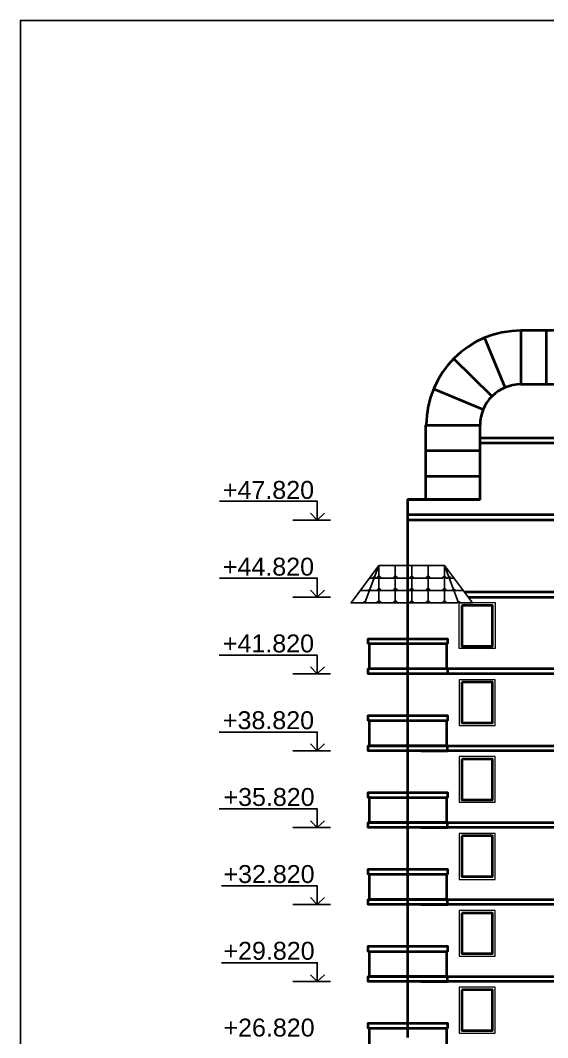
# Model space of a CAD drawing. Extents: x -39.3 to 16.4, y 0 to 11.7.
# Drawn here: x 0.11 to 3.2, y 5.73 to 11.69 of the extents above; entities that cross this region are included whole.
import ezdxf

# ---------------------------------------------------------------- set-up
doc = ezdxf.new("R2010")
doc.units = 0
doc.header["$MEASUREMENT"] = 0
doc.layers.add('PDF _Геометрия', color=7, linetype='Continuous')
doc.layers.add('PDF _Текст', color=7, linetype='Continuous')
doc.styles.add('PDF Arial', font='arial.ttf')

msp = doc.modelspace()

# ---------------------------------------------------------------- linework, layer by layer
at = {"layer": 'PDF _Геометрия', "lineweight": 25}
for points in [[(0.1083, 0), (0.1083, 11.69), (16.425, 11.69), (16.425, 0)], [(2.2083, 8.29), (2.2083, 8.4967), (2.2083, 8.29), (2.2083, 8.4967), (2.2083, 8.29), (2.2083, 8.4967), (2.2083, 8.29), (2.2083, 8.4967), (2.2083, 8.29), (2.2083, 8.4967)], [(2.3033, 8.29), (2.3033, 8.4967), (2.3033, 8.29), (2.3033, 8.4967), (2.3033, 8.29), (2.3033, 8.4967), (2.3033, 8.29), (2.3033, 8.4967), (2.3033, 8.29), (2.3033, 8.4967)], [(2.4, 8.29), (2.4, 8.4967), (2.4, 8.29), (2.4, 8.4967), (2.4, 8.29), (2.4, 8.4967), (2.4, 8.29), (2.4, 8.4967), (2.4, 8.29), (2.4, 8.4967)], [(2.4967, 8.29), (2.4967, 8.4967), (2.4967, 8.29), (2.4967, 8.4967), (2.4967, 8.29), (2.4967, 8.4967), (2.4967, 8.29), (2.4967, 8.4967), (2.4967, 8.29), (2.4967, 8.4967)], [(2.5917, 8.29), (2.5917, 8.4967), (2.5917, 8.29), (2.5917, 8.4967), (2.5917, 8.29), (2.5917, 8.4967), (2.5917, 8.29), (2.5917, 8.4967), (2.5917, 8.29), (2.5917, 8.4967)], [(2.1983, 8.35), (2.1983, 8.355), (2.2033, 8.36), (2.2083, 8.36), (2.2133, 8.36), (2.2167, 8.355), (2.2183, 8.35), (2.2167, 8.355), (2.2133, 8.36), (2.2083, 8.36), (2.2033, 8.36), (2.1983, 8.355)]]:
    msp.add_lwpolyline(points, close=True, dxfattribs=at)
at = {"layer": 'PDF _Геометрия', "lineweight": 35}
for points in [[(3.925, 9.8733), (3.0383, 9.8733), (3.0383, 9.5583), (3.925, 9.5583), (3.925, 10.0533)], [(2.9467, 9.54), (2.8267, 9.8317)], [(3.1883, 9.5583), (3.1883, 9.8733)], [(2.8683, 9.4883), (2.645, 9.71)], [(2.8167, 9.41), (2.525, 9.5317)], [(2.4833, 8.8833), (2.4833, 9.3183), (2.7983, 9.3183), (2.7983, 8.8833), (2.3767, 8.8833), (2.7983, 8.8833)], [(4.1283, 9.2433), (2.7983, 9.2433)], [(4.105, 9.2133), (2.7983, 9.2133)], [(2.7983, 9.1683), (2.4833, 9.1683)], [(2.7983, 9.0183), (2.4833, 9.0183)], [(2.3767, 8.88), (2.3767, 8.8833)], [(2.3767, 8.875), (2.3767, 8.8783)], [(2.3767, 8.87), (2.3767, 8.8733)], [(2.3767, 8.865), (2.3767, 8.8683)], [(2.3767, 8.8383), (2.3767, 8.8433), (2.3767, 8.8483), (2.3767, 8.8533), (2.3767, 8.8583), (2.3767, 8.8633)], [(2.3767, 8.8333), (2.3767, 8.8367)], [(2.3767, 8.8283), (2.3767, 8.8317)], [(2.3767, 8.8233), (2.3767, 8.8267)], [(2.3767, 8.8183), (2.3767, 8.8217)], [(2.3767, 8.8133), (2.3767, 8.8167)], [(2.3767, 8.7867), (2.3767, 8.7917), (2.3767, 8.7967), (2.3767, 8.8017), (2.3767, 8.8067), (2.3767, 8.8117)], [(4.1117, 8.7933), (2.3767, 8.7933)], [(2.3767, 8.7817), (2.3767, 8.785)], [(2.3767, 8.7767), (2.3767, 8.78)], [(2.3767, 8.7717), (2.3767, 8.775)], [(2.3767, 8.7667), (2.3767, 8.77)], [(4.1117, 8.7617), (2.3767, 8.7617), (2.3767, 8.765)], [(2.3767, 8.735), (2.3767, 8.74), (2.3767, 8.745), (2.3767, 8.75), (2.3767, 8.755), (2.3767, 8.76)], [(2.3767, 8.73), (2.3767, 8.7333)], [(2.3767, 8.725), (2.3767, 8.7283)], [(2.3767, 8.72), (2.3767, 8.7233)], [(2.3767, 8.715), (2.3767, 8.7183)], [(2.3767, 8.71), (2.3767, 8.7133)], [(2.3767, 8.6833), (2.3767, 8.6883), (2.3767, 8.6933), (2.3767, 8.6983), (2.3767, 8.7033), (2.3767, 8.7083)], [(2.3767, 8.6783), (2.3767, 8.6817)], [(2.3767, 8.6733), (2.3767, 8.6767)], [(2.3767, 8.6683), (2.3767, 8.6717)], [(2.3767, 8.6633), (2.3767, 8.6667)], [(2.3767, 8.6583), (2.3767, 8.6617)], [(2.3767, 8.6317), (2.3767, 8.6367), (2.3767, 8.6417), (2.3767, 8.6467), (2.3767, 8.6517), (2.3767, 8.6567)], [(2.3767, 8.6267), (2.3767, 8.63)], [(2.3767, 8.6217), (2.3767, 8.625)], [(2.3767, 8.6167), (2.3767, 8.62)], [(2.3767, 8.6117), (2.3767, 8.615)], [(2.3767, 8.6067), (2.3767, 8.61)], [(2.3767, 8.58), (2.3767, 8.585), (2.3767, 8.59), (2.3767, 8.595), (2.3767, 8.6), (2.3767, 8.605)], [(2.3767, 8.575), (2.3767, 8.5783)], [(2.3767, 8.57), (2.3767, 8.5733)], [(2.3767, 8.565), (2.3767, 8.5683)], [(2.3767, 8.56), (2.3767, 8.5633)], [(2.3767, 8.555), (2.3767, 8.5583)], [(2.3767, 8.5283), (2.3767, 8.5333), (2.3767, 8.5383), (2.3767, 8.5433), (2.3767, 8.5483), (2.3767, 8.5533)], [(2.3767, 8.5233), (2.3767, 8.5267)], [(2.3767, 8.5183), (2.3767, 8.5217)], [(2.3767, 8.5133), (2.3767, 8.5167)], [(2.3767, 8.5083), (2.3767, 8.5117)], [(2.3767, 8.5033), (2.3767, 8.5067)], [(2.3767, 8.4767), (2.3767, 8.4817), (2.3767, 8.4867), (2.3767, 8.4917), (2.3767, 8.4967), (2.3767, 8.5017)], [(2.3767, 8.4717), (2.3767, 8.475)], [(2.3767, 8.4667), (2.3767, 8.47)], [(2.3767, 8.4617), (2.3767, 8.465)], [(2.7067, 8.3433), (4.12, 8.3433), (4.12, 8.49), (5.3217, 8.49), (5.3217, 8.3433), (6.515, 8.3433)], [(2.3767, 8.4567), (2.3767, 8.46)], [(2.3767, 8.4517), (2.3767, 8.455)], [(2.3767, 8.425), (2.3767, 8.43), (2.3767, 8.435), (2.3767, 8.44), (2.3767, 8.445), (2.3767, 8.45)], [(2.3767, 8.42), (2.3767, 8.4233)], [(2.3767, 8.415), (2.3767, 8.4183)], [(2.3767, 8.41), (2.3767, 8.4133)], [(2.3767, 8.405), (2.3767, 8.4083)], [(2.3767, 8.4), (2.3767, 8.4033)], [(2.3767, 8.3733), (2.3767, 8.3783), (2.3767, 8.3833), (2.3767, 8.3883), (2.3767, 8.3933), (2.3767, 8.3983)], [(2.3767, 8.3683), (2.3767, 8.3717)], [(2.3767, 8.3633), (2.3767, 8.3667)], [(2.3767, 8.3583), (2.3767, 8.3617)], [(2.3767, 8.3533), (2.3767, 8.3567)], [(2.3767, 8.3483), (2.3767, 8.3517)], [(2.3767, 8.3217), (2.3767, 8.3267), (2.3767, 8.3317), (2.3767, 8.3367), (2.3767, 8.3417), (2.3767, 8.3467)], [(2.73, 8.3117), (4.12, 8.3117), (4.1117, 8.3117), (4.1117, 8.3433), (5.3283, 8.3433), (5.3283, 8.3117), (5.3217, 8.3117), (6.4933, 8.3117)], [(2.3767, 8.3167), (2.3767, 8.32)], [(2.3767, 8.3117), (2.3767, 8.315)], [(2.3767, 8.3067), (2.3767, 8.31)], [(2.3767, 8.3017), (2.3767, 8.305)], [(2.3767, 8.2967), (2.3767, 8.3)], [(2.3767, 8.27), (2.3767, 8.275), (2.3767, 8.28), (2.3767, 8.285), (2.3767, 8.29), (2.3767, 8.295)], [(2.3767, 8.265), (2.3767, 8.2683)], [(2.3767, 8.26), (2.3767, 8.2633)], [(2.3767, 8.255), (2.3767, 8.2583)], [(2.3767, 8.25), (2.3767, 8.2533)], [(2.3767, 8.245), (2.3767, 8.2483)], [(2.3767, 8.2183), (2.3767, 8.2233), (2.3767, 8.2283), (2.3767, 8.2333), (2.3767, 8.2383), (2.3767, 8.2433)], [(2.3767, 8.2133), (2.3767, 8.2167)], [(2.3767, 8.2083), (2.3767, 8.2117)], [(2.3767, 8.2033), (2.3767, 8.2067)], [(2.3767, 8.1983), (2.3767, 8.2017)], [(2.3767, 8.1933), (2.3767, 8.1967)], [(2.3767, 8.1667), (2.3767, 8.1717), (2.3767, 8.1767), (2.3767, 8.1817), (2.3767, 8.1867), (2.3767, 8.1917)], [(2.3767, 8.1617), (2.3767, 8.165)], [(2.3767, 8.1567), (2.3767, 8.16)], [(2.3767, 8.1517), (2.3767, 8.155)], [(2.3767, 8.1467), (2.3767, 8.15)], [(2.3767, 8.1417), (2.3767, 8.145)], [(2.3767, 8.115), (2.3767, 8.12), (2.3767, 8.125), (2.3767, 8.13), (2.3767, 8.135), (2.3767, 8.14)], [(2.3767, 8.11), (2.3767, 8.1133)], [(2.3767, 8.105), (2.3767, 8.1083)], [(2.1533, 8.04), (2.145, 8.04), (2.145, 8.0683), (2.1533, 8.0683), (2.6033, 8.0683), (2.61, 8.0683), (2.61, 8.04), (2.6033, 8.04)], [(2.3767, 8.1), (2.3767, 8.1033)], [(2.3767, 8.095), (2.3767, 8.0983)], [(2.3767, 8.09), (2.3767, 8.0933)], [(2.3767, 8.0633), (2.3767, 8.0683), (2.3767, 8.0733), (2.3767, 8.0783), (2.3767, 8.0833), (2.3767, 8.0883)], [(2.3767, 8.0583), (2.3767, 8.0617)], [(2.3767, 8.0533), (2.3767, 8.0567)], [(2.3767, 8.0483), (2.3767, 8.0517)], [(2.3767, 8.0433), (2.3767, 8.0467)], [(4.12, 7.8617), (4.1117, 7.8617), (2.4533, 7.8617), (2.1533, 7.8617), (2.145, 7.8617), (2.145, 7.8917), (2.1533, 7.8917), (2.1533, 8.04), (2.6033, 8.04), (2.6033, 7.8917), (2.61, 7.8917), (2.61, 7.8617), (2.6033, 7.8617)], [(2.3767, 8.0383), (2.3767, 8.0417)], [(2.3767, 8.0117), (2.3767, 8.0167), (2.3767, 8.0217), (2.3767, 8.0267), (2.3767, 8.0317), (2.3767, 8.0367)], [(2.3767, 8.0067), (2.3767, 8.01)], [(2.3767, 8.0017), (2.3767, 8.005)], [(2.3767, 7.9967), (2.3767, 8)], [(2.3767, 7.9917), (2.3767, 7.995)], [(2.3767, 7.9867), (2.3767, 7.99)], [(2.3767, 7.96), (2.3767, 7.965), (2.3767, 7.97), (2.3767, 7.975), (2.3767, 7.98), (2.3767, 7.985)], [(2.3767, 7.955), (2.3767, 7.9583)], [(2.3767, 7.95), (2.3767, 7.9533)], [(2.3767, 7.945), (2.3767, 7.9483)], [(2.3767, 7.94), (2.3767, 7.9433)], [(2.3767, 7.935), (2.3767, 7.9383)], [(2.3767, 7.9083), (2.3767, 7.9133), (2.3767, 7.9183), (2.3767, 7.9233), (2.3767, 7.9283), (2.3767, 7.9333)], [(4.1117, 7.8917), (2.1533, 7.8917)], [(2.3767, 7.9033), (2.3767, 7.9067)], [(2.3767, 7.8983), (2.3767, 7.9017)], [(2.3767, 7.8933), (2.3767, 7.8967)], [(2.3767, 7.8883), (2.3767, 7.8917)], [(2.3767, 7.8833), (2.3767, 7.8867)], [(2.3767, 7.8567), (2.3767, 7.8617), (2.3767, 7.8667), (2.3767, 7.8717), (2.3767, 7.8767), (2.3767, 7.8817)], [(2.3767, 7.8517), (2.3767, 7.855)], [(2.3767, 7.8467), (2.3767, 7.85)], [(2.3767, 7.8417), (2.3767, 7.845)], [(2.3767, 7.8367), (2.3767, 7.84)], [(2.3767, 7.8317), (2.3767, 7.835)], [(2.3767, 7.805), (2.3767, 7.81), (2.3767, 7.815), (2.3767, 7.82), (2.3767, 7.825), (2.3767, 7.83)], [(2.3767, 7.8), (2.3767, 7.8033)], [(2.3767, 7.795), (2.3767, 7.7983)], [(2.3767, 7.79), (2.3767, 7.7933)], [(2.3767, 7.785), (2.3767, 7.7883)], [(2.3767, 7.78), (2.3767, 7.7833)], [(2.3767, 7.7533), (2.3767, 7.7583), (2.3767, 7.7633), (2.3767, 7.7683), (2.3767, 7.7733), (2.3767, 7.7783)], [(2.3767, 7.7483), (2.3767, 7.7517)], [(2.3767, 7.7433), (2.3767, 7.7467)], [(2.3767, 7.7383), (2.3767, 7.7417)], [(2.3767, 7.7333), (2.3767, 7.7367)], [(2.3767, 7.7283), (2.3767, 7.7317)], [(2.3767, 7.7017), (2.3767, 7.7067), (2.3767, 7.7117), (2.3767, 7.7167), (2.3767, 7.7217), (2.3767, 7.7267)], [(2.3767, 7.6967), (2.3767, 7.7)], [(2.3767, 7.6917), (2.3767, 7.695)], [(2.3767, 7.6867), (2.3767, 7.69)], [(2.3767, 7.6817), (2.3767, 7.685)], [(2.3767, 7.6767), (2.3767, 7.68)], [(2.3767, 7.65), (2.3767, 7.655), (2.3767, 7.66), (2.3767, 7.665), (2.3767, 7.67), (2.3767, 7.675)], [(2.3767, 7.645), (2.3767, 7.6483)], [(2.3767, 7.64), (2.3767, 7.6433)], [(2.3767, 7.635), (2.3767, 7.6383)], [(2.3767, 7.63), (2.3767, 7.6333)], [(2.3767, 7.625), (2.3767, 7.6283)], [(2.1533, 7.5883), (2.145, 7.5883), (2.145, 7.6183), (2.1533, 7.6183), (2.6033, 7.6183), (2.61, 7.6183), (2.61, 7.5883), (2.6033, 7.5883)], [(4.12, 7.4117), (4.1117, 7.4117), (2.4533, 7.4117), (2.1533, 7.4117), (2.145, 7.4117), (2.145, 7.4417), (2.1533, 7.4417), (2.1533, 7.5883), (2.6033, 7.5883), (2.6033, 7.4417), (2.1533, 7.4417), (4.1117, 7.4417)], [(2.3767, 7.5983), (2.3767, 7.6033), (2.3767, 7.6083), (2.3767, 7.6133), (2.3767, 7.6183), (2.3767, 7.6233)], [(2.3767, 7.5933), (2.3767, 7.5967)], [(2.3767, 7.5883), (2.3767, 7.5917)], [(2.3767, 7.5833), (2.3767, 7.5867)], [(2.3767, 7.5783), (2.3767, 7.5817)], [(2.3767, 7.5733), (2.3767, 7.5767)], [(2.3767, 7.5467), (2.3767, 7.5517), (2.3767, 7.5567), (2.3767, 7.5617), (2.3767, 7.5667), (2.3767, 7.5717)], [(2.3767, 7.5417), (2.3767, 7.545)], [(2.3767, 7.5367), (2.3767, 7.54)], [(2.3767, 7.5317), (2.3767, 7.535)], [(2.3767, 7.5267), (2.3767, 7.53)], [(2.3767, 7.5217), (2.3767, 7.525)], [(2.3767, 7.495), (2.3767, 7.5), (2.3767, 7.505), (2.3767, 7.51), (2.3767, 7.515), (2.3767, 7.52)], [(2.3767, 7.49), (2.3767, 7.4933)], [(2.3767, 7.485), (2.3767, 7.4883)], [(2.3767, 7.48), (2.3767, 7.4833)], [(2.3767, 7.475), (2.3767, 7.4783)], [(2.3767, 7.47), (2.3767, 7.4733)], [(2.3767, 7.4433), (2.3767, 7.4483), (2.3767, 7.4533), (2.3767, 7.4583), (2.3767, 7.4633), (2.3767, 7.4683)], [(2.3767, 7.4383), (2.3767, 7.4417)], [(2.3767, 7.4333), (2.3767, 7.4367)], [(2.3767, 7.4283), (2.3767, 7.4317)], [(2.3767, 7.4233), (2.3767, 7.4267)], [(2.3767, 7.4183), (2.3767, 7.4217)], [(2.3767, 7.3917), (2.3767, 7.3967), (2.3767, 7.4017), (2.3767, 7.4067), (2.3767, 7.4117), (2.3767, 7.4167)], [(2.3767, 7.3867), (2.3767, 7.39)], [(2.4533, 7.4117), (2.6033, 7.4117), (2.61, 7.4117), (2.61, 7.4417), (2.6033, 7.4417)], [(2.3767, 7.3817), (2.3767, 7.385)], [(2.3767, 7.3767), (2.3767, 7.38)], [(2.3767, 7.3717), (2.3767, 7.375)], [(2.3767, 7.3667), (2.3767, 7.37)], [(2.3767, 7.34), (2.3767, 7.345), (2.3767, 7.35), (2.3767, 7.355), (2.3767, 7.36), (2.3767, 7.365)], [(2.3767, 7.335), (2.3767, 7.3383)], [(2.3767, 7.33), (2.3767, 7.3333)], [(2.3767, 7.325), (2.3767, 7.3283)], [(2.3767, 7.32), (2.3767, 7.3233)], [(2.3767, 7.315), (2.3767, 7.3183)], [(2.3767, 7.2883), (2.3767, 7.2933), (2.3767, 7.2983), (2.3767, 7.3033), (2.3767, 7.3083), (2.3767, 7.3133)], [(2.3767, 7.2833), (2.3767, 7.2867)], [(2.3767, 7.2783), (2.3767, 7.2817)], [(2.3767, 7.2733), (2.3767, 7.2767)], [(2.3767, 7.2683), (2.3767, 7.2717)], [(2.3767, 7.2633), (2.3767, 7.2667)], [(2.3767, 7.2367), (2.3767, 7.2417), (2.3767, 7.2467), (2.3767, 7.2517), (2.3767, 7.2567), (2.3767, 7.2617)], [(2.3767, 7.2317), (2.3767, 7.235)], [(2.3767, 7.2267), (2.3767, 7.23)], [(2.3767, 7.2217), (2.3767, 7.225)], [(2.3767, 7.2167), (2.3767, 7.22)], [(2.3767, 7.2117), (2.3767, 7.215)], [(2.3767, 7.185), (2.3767, 7.19), (2.3767, 7.195), (2.3767, 7.2), (2.3767, 7.205), (2.3767, 7.21)], [(2.1533, 7.1383), (2.145, 7.1383), (2.145, 7.1683), (2.1533, 7.1683), (2.6033, 7.1683), (2.61, 7.1683), (2.61, 7.1383), (2.6033, 7.1383)], [(2.3767, 7.18), (2.3767, 7.1833)], [(2.3767, 7.175), (2.3767, 7.1783)], [(2.3767, 7.17), (2.3767, 7.1733)], [(2.3767, 7.165), (2.3767, 7.1683)], [(2.3767, 7.16), (2.3767, 7.1633)], [(2.3767, 7.1333), (2.3767, 7.1383), (2.3767, 7.1433), (2.3767, 7.1483), (2.3767, 7.1533), (2.3767, 7.1583)], [(4.12, 6.9617), (4.1117, 6.9617), (2.4533, 6.9617), (2.1533, 6.9617), (2.145, 6.9617), (2.145, 6.9917), (2.1533, 6.9917), (2.1533, 7.1383), (2.6033, 7.1383), (2.6033, 6.9917), (2.1533, 6.9917), (4.1117, 6.9917)], [(2.3767, 7.1283), (2.3767, 7.1317)], [(2.3767, 7.1233), (2.3767, 7.1267)], [(2.3767, 7.1183), (2.3767, 7.1217)], [(2.3767, 7.1133), (2.3767, 7.1167)], [(2.3767, 7.1083), (2.3767, 7.1117)], [(2.3767, 7.0817), (2.3767, 7.0867), (2.3767, 7.0917), (2.3767, 7.0967), (2.3767, 7.1017), (2.3767, 7.1067)], [(2.3767, 7.0767), (2.3767, 7.08)], [(2.3767, 7.0717), (2.3767, 7.075)], [(2.3767, 7.0667), (2.3767, 7.07)], [(2.3767, 7.0617), (2.3767, 7.065)], [(2.3767, 7.0567), (2.3767, 7.06)], [(2.3767, 7.035), (2.3767, 7.04), (2.3767, 7.045), (2.3767, 7.05), (2.3767, 7.055)], [(2.3767, 7.03), (2.3767, 7.0333)], [(2.3767, 7.025), (2.3767, 7.0283)], [(2.3767, 7.02), (2.3767, 7.0233)], [(2.3767, 7.015), (2.3767, 7.0183)], [(2.3767, 7.01), (2.3767, 7.0133)], [(2.3767, 7.005), (2.3767, 7.0083)], [(2.3767, 6.9833), (2.3767, 6.9883), (2.3767, 6.9933), (2.3767, 6.9983), (2.3767, 7.0033)], [(2.3767, 6.9783), (2.3767, 6.9817)], [(2.3767, 6.9733), (2.3767, 6.9767)], [(2.3767, 6.9683), (2.3767, 6.9717)], [(2.4533, 6.9617), (2.6033, 6.9617), (2.61, 6.9617), (2.61, 6.9917), (2.6033, 6.9917)], [(2.3767, 6.9633), (2.3767, 6.9667)], [(2.3767, 6.9583), (2.3767, 6.9617)], [(2.3767, 6.9533), (2.3767, 6.9567)], [(2.3767, 6.9317), (2.3767, 6.9367), (2.3767, 6.9417), (2.3767, 6.9467), (2.3767, 6.9517)], [(2.3767, 6.9267), (2.3767, 6.93)], [(2.3767, 6.9217), (2.3767, 6.925)], [(2.3767, 6.9167), (2.3767, 6.92)], [(2.3767, 6.9117), (2.3767, 6.915)], [(2.3767, 6.9067), (2.3767, 6.91)], [(2.3767, 6.9017), (2.3767, 6.905)], [(2.3767, 6.88), (2.3767, 6.885), (2.3767, 6.89), (2.3767, 6.895), (2.3767, 6.9)], [(2.3767, 6.875), (2.3767, 6.8783)], [(2.3767, 6.87), (2.3767, 6.8733)], [(2.3767, 6.865), (2.3767, 6.8683)], [(2.3767, 6.86), (2.3767, 6.8633)], [(2.3767, 6.855), (2.3767, 6.8583)], [(2.3767, 6.85), (2.3767, 6.8533)], [(2.3767, 6.8283), (2.3767, 6.8333), (2.3767, 6.8383), (2.3767, 6.8433), (2.3767, 6.8483)], [(2.3767, 6.8233), (2.3767, 6.8267)], [(2.3767, 6.8183), (2.3767, 6.8217)], [(2.3767, 6.8133), (2.3767, 6.8167)], [(2.3767, 6.8083), (2.3767, 6.8117)], [(2.3767, 6.8033), (2.3767, 6.8067)], [(2.3767, 6.7983), (2.3767, 6.8017)], [(2.3767, 6.7767), (2.3767, 6.7817), (2.3767, 6.7867), (2.3767, 6.7917), (2.3767, 6.7967)], [(2.3767, 6.7717), (2.3767, 6.775)], [(2.3767, 6.7667), (2.3767, 6.77)], [(2.3767, 6.7617), (2.3767, 6.765)], [(2.3767, 6.7567), (2.3767, 6.76)], [(2.3767, 6.7517), (2.3767, 6.755)], [(2.3767, 6.7467), (2.3767, 6.75)], [(2.3767, 6.725), (2.3767, 6.73), (2.3767, 6.735), (2.3767, 6.74), (2.3767, 6.745)], [(2.1533, 6.6883), (2.145, 6.6883), (2.145, 6.7183), (2.1533, 6.7183), (2.6033, 6.7183), (2.61, 6.7183), (2.61, 6.6883), (2.6033, 6.6883)], [(4.12, 6.5117), (4.1117, 6.5117), (2.4533, 6.5117), (2.1533, 6.5117), (2.145, 6.5117), (2.145, 6.54), (2.1533, 6.54), (2.1533, 6.6883), (2.6033, 6.6883), (2.6033, 6.54), (2.1533, 6.54), (4.1117, 6.54)], [(2.3767, 6.72), (2.3767, 6.7233)], [(2.3767, 6.715), (2.3767, 6.7183)], [(2.3767, 6.71), (2.3767, 6.7133)], [(2.3767, 6.705), (2.3767, 6.7083)], [(2.3767, 6.7), (2.3767, 6.7033)], [(2.3767, 6.695), (2.3767, 6.6983)], [(2.3767, 6.6733), (2.3767, 6.6783), (2.3767, 6.6833), (2.3767, 6.6883), (2.3767, 6.6933)], [(2.3767, 6.6683), (2.3767, 6.6717)], [(2.3767, 6.6633), (2.3767, 6.6667)], [(2.3767, 6.6583), (2.3767, 6.6617)], [(2.3767, 6.6533), (2.3767, 6.6567)], [(2.3767, 6.6483), (2.3767, 6.6517)], [(2.3767, 6.6433), (2.3767, 6.6467)], [(2.3767, 6.6217), (2.3767, 6.6267), (2.3767, 6.6317), (2.3767, 6.6367), (2.3767, 6.6417)], [(2.3767, 6.6167), (2.3767, 6.62)], [(2.3767, 6.6117), (2.3767, 6.615)], [(2.3767, 6.6067), (2.3767, 6.61)], [(2.3767, 6.6017), (2.3767, 6.605)], [(2.3767, 6.5967), (2.3767, 6.6)], [(2.3767, 6.5917), (2.3767, 6.595)], [(2.3767, 6.57), (2.3767, 6.575), (2.3767, 6.58), (2.3767, 6.585), (2.3767, 6.59)], [(2.3767, 6.565), (2.3767, 6.5683)], [(2.3767, 6.56), (2.3767, 6.5633)], [(2.3767, 6.555), (2.3767, 6.5583)], [(2.3767, 6.55), (2.3767, 6.5533)], [(2.3767, 6.545), (2.3767, 6.5483)], [(2.3767, 6.54), (2.3767, 6.5433)], [(2.3767, 6.5183), (2.3767, 6.5233), (2.3767, 6.5283), (2.3767, 6.5333), (2.3767, 6.5383)], [(2.3767, 6.5133), (2.3767, 6.5167)], [(2.3767, 6.5083), (2.3767, 6.5117)], [(2.3767, 6.5033), (2.3767, 6.5067)], [(2.3767, 6.4983), (2.3767, 6.5017)], [(2.3767, 6.4933), (2.3767, 6.4967)], [(2.4533, 6.5117), (2.6033, 6.5117), (2.61, 6.5117), (2.61, 6.54), (2.6033, 6.54)], [(2.3767, 6.4883), (2.3767, 6.4917)], [(2.3767, 6.4667), (2.3767, 6.4717), (2.3767, 6.4767), (2.3767, 6.4817), (2.3767, 6.4867)], [(2.3767, 6.4617), (2.3767, 6.465)], [(2.3767, 6.4567), (2.3767, 6.46)], [(2.3767, 6.4517), (2.3767, 6.455)], [(2.3767, 6.4467), (2.3767, 6.45)], [(2.3767, 6.4417), (2.3767, 6.445)], [(2.3767, 6.4367), (2.3767, 6.44)], [(2.3767, 6.415), (2.3767, 6.42), (2.3767, 6.425), (2.3767, 6.43), (2.3767, 6.435)], [(2.3767, 6.41), (2.3767, 6.4133)], [(2.3767, 6.405), (2.3767, 6.4083)], [(2.3767, 6.4), (2.3767, 6.4033)], [(2.3767, 6.395), (2.3767, 6.3983)], [(2.3767, 6.39), (2.3767, 6.3933)], [(2.3767, 6.385), (2.3767, 6.3883)], [(2.3767, 6.3633), (2.3767, 6.3683), (2.3767, 6.3733), (2.3767, 6.3783), (2.3767, 6.3833)], [(2.3767, 6.3583), (2.3767, 6.3617)], [(2.3767, 6.3533), (2.3767, 6.3567)], [(2.3767, 6.3483), (2.3767, 6.3517)], [(2.3767, 6.3433), (2.3767, 6.3467)], [(2.3767, 6.3383), (2.3767, 6.3417)], [(2.3767, 6.3333), (2.3767, 6.3367)], [(2.3767, 6.3117), (2.3767, 6.3167), (2.3767, 6.3217), (2.3767, 6.3267), (2.3767, 6.3317)], [(2.1533, 6.2367), (2.145, 6.2367), (2.145, 6.2683), (2.1533, 6.2683), (2.6033, 6.2683), (2.61, 6.2683), (2.61, 6.2367), (2.6033, 6.2367)], [(2.3767, 6.3067), (2.3767, 6.31)], [(2.3767, 6.3017), (2.3767, 6.305)], [(2.3767, 6.2967), (2.3767, 6.3)], [(2.3767, 6.2917), (2.3767, 6.295)], [(2.3767, 6.2867), (2.3767, 6.29)], [(2.3767, 6.2817), (2.3767, 6.285)], [(2.3767, 6.26), (2.3767, 6.265), (2.3767, 6.27), (2.3767, 6.275), (2.3767, 6.28)], [(2.3767, 6.255), (2.3767, 6.2583)], [(4.12, 6.06), (4.1117, 6.06), (2.4533, 6.06), (2.1533, 6.06), (2.145, 6.06), (2.145, 6.09), (2.1533, 6.09), (2.1533, 6.2367), (2.6033, 6.2367), (2.6033, 6.09), (2.1533, 6.09), (4.1117, 6.09)], [(2.3767, 6.25), (2.3767, 6.2533)], [(2.3767, 6.245), (2.3767, 6.2483)], [(2.3767, 6.24), (2.3767, 6.2433)], [(2.3767, 6.235), (2.3767, 6.2383)], [(2.3767, 6.23), (2.3767, 6.2333)], [(2.3767, 6.2083), (2.3767, 6.2133), (2.3767, 6.2183), (2.3767, 6.2233), (2.3767, 6.2283)], [(2.3767, 6.2033), (2.3767, 6.2067)], [(2.3767, 6.1983), (2.3767, 6.2017)], [(2.3767, 6.1933), (2.3767, 6.1967)], [(2.3767, 6.1883), (2.3767, 6.1917)], [(2.3767, 6.1833), (2.3767, 6.1867)], [(2.3767, 6.1783), (2.3767, 6.1817)], [(2.3767, 6.1567), (2.3767, 6.1617), (2.3767, 6.1667), (2.3767, 6.1717), (2.3767, 6.1767)], [(2.3767, 6.1517), (2.3767, 6.155)], [(2.3767, 6.1467), (2.3767, 6.15)], [(2.3767, 6.1417), (2.3767, 6.145)], [(2.3767, 6.1367), (2.3767, 6.14)], [(2.3767, 6.1317), (2.3767, 6.135)], [(2.3767, 6.1267), (2.3767, 6.13)], [(2.3767, 6.105), (2.3767, 6.11), (2.3767, 6.115), (2.3767, 6.12), (2.3767, 6.125)], [(2.3767, 6.1), (2.3767, 6.1033)], [(2.3767, 6.095), (2.3767, 6.0983)], [(2.3767, 6.09), (2.3767, 6.0933)], [(2.3767, 6.085), (2.3767, 6.0883)], [(2.3767, 6.08), (2.3767, 6.0833)], [(2.3767, 6.075), (2.3767, 6.0783)], [(2.4533, 6.06), (2.6033, 6.06), (2.61, 6.06), (2.61, 6.09), (2.6033, 6.09)], [(2.3767, 6.0533), (2.3767, 6.0583), (2.3767, 6.0633), (2.3767, 6.0683), (2.3767, 6.0733)], [(2.3767, 6.0483), (2.3767, 6.0517)], [(2.3767, 6.0433), (2.3767, 6.0467)], [(2.3767, 6.0383), (2.3767, 6.0417)], [(2.3767, 6.0333), (2.3767, 6.0367)], [(2.3767, 6.0283), (2.3767, 6.0317)], [(2.3767, 6.0233), (2.3767, 6.0267)], [(2.3767, 6.0017), (2.3767, 6.0067), (2.3767, 6.0117), (2.3767, 6.0167), (2.3767, 6.0217)], [(2.3767, 5.9967), (2.3767, 6)], [(2.3767, 5.9917), (2.3767, 5.995)], [(2.3767, 5.9867), (2.3767, 5.99)], [(2.3767, 5.9817), (2.3767, 5.985)], [(2.3767, 5.9767), (2.3767, 5.98)], [(2.3767, 5.9717), (2.3767, 5.975)], [(2.3767, 5.95), (2.3767, 5.955), (2.3767, 5.96), (2.3767, 5.965), (2.3767, 5.97)], [(2.3767, 5.945), (2.3767, 5.9483)], [(2.3767, 5.94), (2.3767, 5.9433)], [(2.3767, 5.935), (2.3767, 5.9383)], [(2.3767, 5.93), (2.3767, 5.9333)], [(2.3767, 5.925), (2.3767, 5.9283)], [(2.3767, 5.92), (2.3767, 5.9233)], [(2.3767, 5.8983), (2.3767, 5.9033), (2.3767, 5.9083), (2.3767, 5.9133), (2.3767, 5.9183)], [(2.3767, 5.8933), (2.3767, 5.8967)], [(2.3767, 5.8883), (2.3767, 5.8917)], [(2.3767, 5.8833), (2.3767, 5.8867)], [(2.3767, 5.8783), (2.3767, 5.8817)], [(2.3767, 5.8733), (2.3767, 5.8767)], [(2.3767, 5.8467), (2.3767, 5.8517), (2.3767, 5.8567), (2.3767, 5.8617), (2.3767, 5.8667), (2.3767, 5.8717)], [(2.3767, 5.8417), (2.3767, 5.845)], [(2.3767, 5.8367), (2.3767, 5.84)], [(2.1533, 5.7867), (2.145, 5.7867), (2.145, 5.8167), (2.1533, 5.8167), (2.6033, 5.8167), (2.61, 5.8167), (2.61, 5.7867), (2.6033, 5.7867)], [(4.12, 5.61), (4.1117, 5.61), (2.4533, 5.61), (2.1533, 5.61), (2.145, 5.61), (2.145, 5.64), (2.1533, 5.64), (2.1533, 5.7867), (2.6033, 5.7867), (2.6033, 5.64), (2.1533, 5.64), (4.1117, 5.64)], [(2.3767, 5.8317), (2.3767, 5.835)], [(2.3767, 5.8267), (2.3767, 5.83)], [(2.3767, 5.8217), (2.3767, 5.825)], [(2.3767, 5.795), (2.3767, 5.8), (2.3767, 5.805), (2.3767, 5.81), (2.3767, 5.815), (2.3767, 5.82)], [(2.3767, 5.79), (2.3767, 5.7933)], [(2.3767, 5.785), (2.3767, 5.7883)], [(2.3767, 5.78), (2.3767, 5.7833)], [(2.3767, 5.775), (2.3767, 5.7783)], [(2.3767, 5.77), (2.3767, 5.7733)], [(2.3767, 5.7433), (2.3767, 5.7483), (2.3767, 5.7533), (2.3767, 5.7583), (2.3767, 5.7633), (2.3767, 5.7683)], [(2.3767, 5.7383), (2.3767, 5.7417)], [(2.3767, 5.7333), (2.3767, 5.7367)]]:
    msp.add_lwpolyline(points, dxfattribs=at)
at = {"layer": 'PDF _Геометрия', "lineweight": 25}
for points in [[(1.275, 8.8733), (1.8467, 8.8733), (1.8467, 8.7617), (1.8883, 8.8033)], [(1.925, 8.7617), (1.7033, 8.7617)], [(1.8467, 8.7617), (1.8067, 8.8033)], [(2.6667, 8.2783), (2.045, 8.2783), (2.2083, 8.4967), (2.5917, 8.4967), (2.6717, 8.285)], [(2.2083, 8.4967), (2.1267, 8.285)], [(2.5917, 8.29), (2.5917, 8.4967), (2.7567, 8.2783), (2.6817, 8.2783), (2.68, 8.2833), (2.675, 8.285), (2.67, 8.2833), (2.6667, 8.2783), (2.6017, 8.2783), (2.6, 8.2833), (2.5967, 8.2867), (2.5917, 8.29), (2.5867, 8.2867), (2.5833, 8.2833), (2.5817, 8.2783), (2.5833, 8.2833), (2.5867, 8.2867), (2.5917, 8.29), (2.5967, 8.2867), (2.6, 8.2833), (2.6017, 8.2783)], [(1.275, 8.4233), (1.8467, 8.4233), (1.8467, 8.3117), (1.8883, 8.3533)], [(2.1533, 8.4233), (2.5817, 8.4233)], [(2.1867, 8.4233), (2.1867, 8.4283), (2.1817, 8.4317), (2.175, 8.4283), (2.1733, 8.4233)], [(2.2183, 8.4233), (2.2167, 8.4283), (2.2133, 8.4317), (2.2083, 8.4333), (2.2033, 8.4317), (2.1983, 8.4283), (2.1983, 8.4233)], [(2.315, 8.4233), (2.3133, 8.4283), (2.31, 8.4317), (2.3033, 8.4333), (2.2983, 8.4317), (2.295, 8.4283), (2.2933, 8.4233)], [(2.41, 8.4233), (2.4083, 8.4283), (2.405, 8.4317), (2.4, 8.4333), (2.395, 8.4317), (2.3917, 8.4283), (2.3883, 8.4233)], [(2.5067, 8.4233), (2.505, 8.4283), (2.5017, 8.4317), (2.4967, 8.4333), (2.49, 8.4317), (2.4867, 8.4283), (2.485, 8.4233)], [(2.6467, 8.4233), (2.6267, 8.4233), (2.625, 8.4283), (2.62, 8.4317), (2.615, 8.4283), (2.6117, 8.4233), (2.6017, 8.4233), (2.6, 8.4283), (2.5967, 8.4317), (2.5917, 8.4333), (2.5867, 8.4317), (2.5833, 8.4283), (2.5817, 8.4233), (2.5833, 8.4283), (2.5867, 8.4317), (2.5917, 8.4333), (2.5967, 8.4317), (2.6, 8.4283), (2.6017, 8.4233)], [(1.8467, 8.3117), (1.8067, 8.3533)], [(2.1, 8.35), (2.6767, 8.35)], [(2.16, 8.35), (2.1583, 8.355), (2.1533, 8.3583), (2.1483, 8.355), (2.145, 8.35)], [(2.315, 8.35), (2.3133, 8.355), (2.31, 8.36), (2.3033, 8.36), (2.2983, 8.36), (2.295, 8.355), (2.2933, 8.35)], [(2.41, 8.35), (2.4083, 8.355), (2.405, 8.36), (2.4, 8.36), (2.395, 8.36), (2.3917, 8.355), (2.3883, 8.35)], [(2.5067, 8.35), (2.505, 8.355), (2.5017, 8.36), (2.4967, 8.36), (2.49, 8.36), (2.4867, 8.355), (2.485, 8.35)], [(2.7017, 8.35), (2.6533, 8.35), (2.6533, 8.355), (2.6467, 8.3583), (2.6417, 8.355), (2.64, 8.35), (2.6017, 8.35), (2.6, 8.355), (2.5967, 8.36), (2.5917, 8.36), (2.5867, 8.36), (2.5833, 8.355), (2.5817, 8.35), (2.5833, 8.355), (2.5867, 8.36), (2.5917, 8.36), (2.5967, 8.36), (2.6, 8.355), (2.6017, 8.35)], [(1.925, 8.3117), (1.7033, 8.3117)], [(2.1333, 8.2783), (2.13, 8.2833), (2.125, 8.285), (2.12, 8.2833), (2.1167, 8.2783)], [(2.2183, 8.2783), (2.2167, 8.2833), (2.2133, 8.2867), (2.2083, 8.29), (2.2033, 8.2867), (2.1983, 8.2833), (2.1983, 8.2783)], [(2.315, 8.2783), (2.3133, 8.2833), (2.31, 8.2867), (2.3033, 8.29), (2.2983, 8.2867), (2.295, 8.2833), (2.2933, 8.2783)], [(2.41, 8.2783), (2.4083, 8.2833), (2.405, 8.2867), (2.4, 8.29), (2.395, 8.2867), (2.3917, 8.2833), (2.3883, 8.2783)], [(2.5067, 8.2783), (2.505, 8.2833), (2.5017, 8.2867), (2.4967, 8.29), (2.49, 8.2867), (2.4867, 8.2833), (2.485, 8.2783)], [(1.2717, 7.9717), (1.8467, 7.9717), (1.8467, 7.8617), (1.8883, 7.9033)], [(1.8467, 7.8617), (1.8067, 7.9033)], [(1.925, 7.8617), (1.7033, 7.8617)], [(1.2717, 7.5217), (1.8467, 7.5217), (1.8467, 7.4117), (1.8883, 7.4517)], [(1.8467, 7.4117), (1.8067, 7.4517)], [(1.925, 7.4117), (1.7033, 7.4117)], [(1.2717, 7.0717), (1.8467, 7.0717), (1.8467, 6.9617), (1.8883, 7.0017)], [(1.8467, 6.9617), (1.8067, 7.0017)], [(1.925, 6.9617), (1.7033, 6.9617)], [(1.2867, 6.62), (1.8467, 6.62), (1.8467, 6.5117), (1.8883, 6.5517)], [(1.925, 6.5117), (1.7033, 6.5117)], [(1.8467, 6.5117), (1.8067, 6.5517)], [(1.2867, 6.17), (1.8467, 6.17), (1.8467, 6.06), (1.8883, 6.1)], [(1.8467, 6.06), (1.8067, 6.1)], [(1.925, 6.06), (1.7033, 6.06)]]:
    msp.add_lwpolyline(points, dxfattribs=at)
at = {"layer": 'PDF _Геометрия', "lineweight": 18}
msp.add_lwpolyline([(2.755, 8.28), (2.8883, 8.28), (2.8883, 8.01), (2.6783, 8.01), (2.6783, 8.28), (2.6817, 8.28)], dxfattribs=at)
at = {"layer": 'PDF _Геометрия', "lineweight": 35}
for points in [[(2.6933, 8.2633), (2.6933, 8.025), (2.8733, 8.025), (2.8733, 8.2633)], [(2.6933, 7.8133), (2.6933, 7.575), (2.8733, 7.575), (2.8733, 7.8133)], [(2.6933, 7.3633), (2.6933, 7.125), (2.8733, 7.125), (2.8733, 7.3633)], [(2.6933, 6.9133), (2.6933, 6.675), (2.8733, 6.675), (2.8733, 6.9133)], [(2.6933, 6.4617), (2.6933, 6.225), (2.8733, 6.225), (2.8733, 6.4617)], [(2.6933, 6.0117), (2.6933, 5.7733), (2.8733, 5.7733), (2.8733, 6.0117)]]:
    msp.add_lwpolyline(points, close=True, dxfattribs=at)
at = {"layer": 'PDF _Геометрия', "lineweight": 18}
for points in [[(2.6783, 7.8283), (2.6783, 7.56), (2.8883, 7.56), (2.8883, 7.8283)], [(2.6783, 7.3783), (2.6783, 7.11), (2.8883, 7.11), (2.8883, 7.3783)], [(2.6783, 6.9267), (2.6783, 6.6583), (2.8883, 6.6583), (2.8883, 6.9267)], [(2.6783, 6.4767), (2.6783, 6.2083), (2.8883, 6.2083), (2.8883, 6.4767)], [(2.6783, 6.0267), (2.6783, 5.7583), (2.8883, 5.7583), (2.8883, 6.0267)]]:
    msp.add_lwpolyline(points, close=True, dxfattribs=at)
at = {"layer": 'PDF _Геометрия', "lineweight": 35}
for centre, radius, start, end in [((3.0404, 9.3179), 0.5554, 90.04298, 179.95702), ((3.039, 9.3193), 0.239, 89.76027, 180.23973)]:
    msp.add_arc(centre, radius, start, end, dxfattribs=at)

# ---------------------------------------------------------------- texts
at = {"layer": 'PDF _Текст', "char_height": 0.1049, "attachment_point": 7, "style": 'PDF Arial'}
for s, insert in [('+47.820', (1.2943, 8.8859)), ('+44.820', (1.2943, 8.4363)), ('+41.820', (1.2943, 7.9866)), ('+38.820', (1.2943, 7.537)), ('+35.820', (1.2976, 7.0873)), ('+32.820', (1.2976, 6.636)), ('+29.820', (1.2976, 6.1864)), ('+26.820', (1.2976, 5.7368))]:
    msp.add_mtext(s, dxfattribs=dict(at, insert=insert))

doc.saveas('drawing.dxf')
